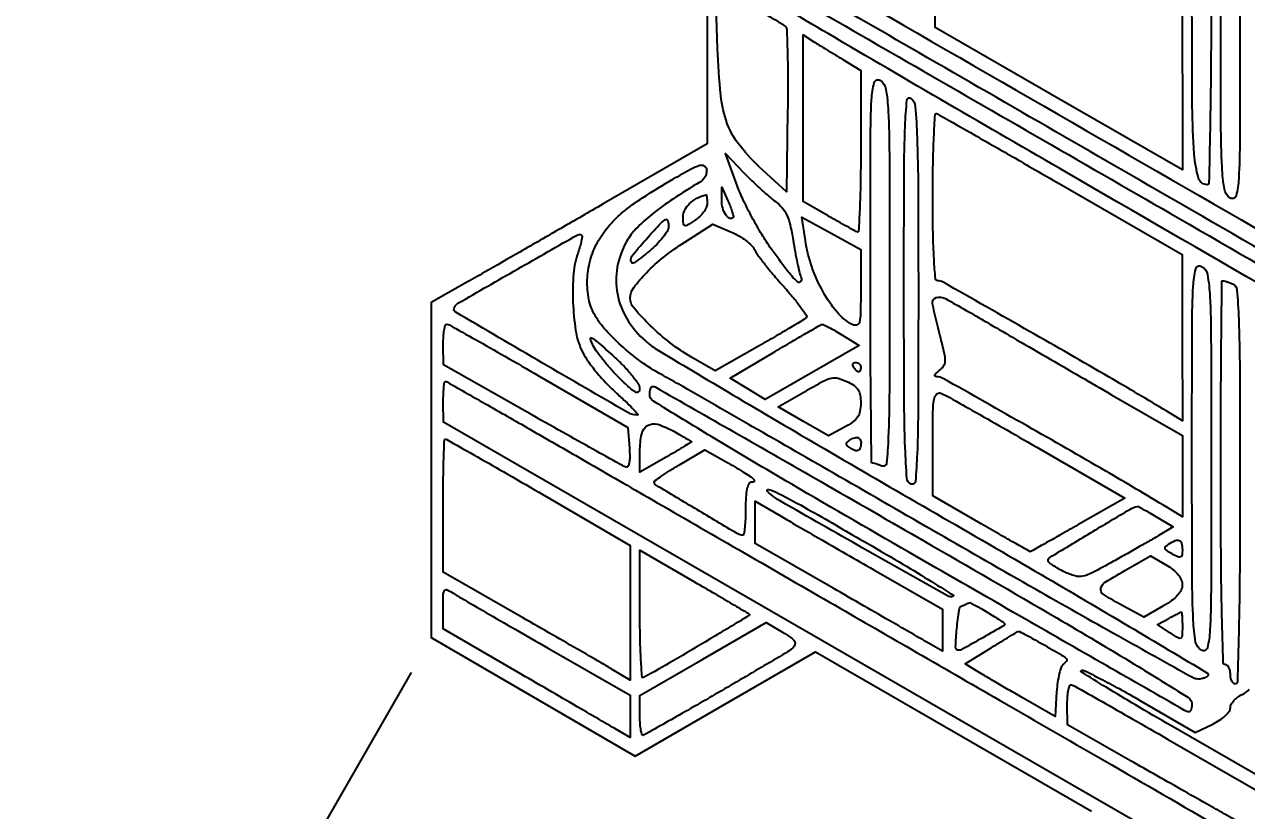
# Model space of a CAD drawing. Header units: millimetres. Extents: x -300689 to 10556, y -104928 to 107291.
# Drawn here: x -20706.71 to -20676.22, y 28027.07 to 28046.68 of the extents above; entities that cross this region are included whole.
import ezdxf

# ---------------------------------------------------------------- set-up
doc = ezdxf.new("R2010")
doc.units = ezdxf.units.MM
doc.layers.add('линии', color=7, linetype='Continuous')
doc.layers.add('Слой1', color=7, linetype='Continuous')
doc.styles.add('Ариал узк.', font='arial.ttf', dxfattribs={"width": 0.75, "height": 5})
doc.styles.add('стиль2', font='isocpeur.ttf', dxfattribs={"oblique": 15, "height": 2.5})
doc.dimstyles.new('1-1', dxfattribs={"dimscale": 0, "dimtxt": 2.7, "dimasz": 2, "dimexe": 1, "dimexo": 1, "dimgap": 1, "dimtad": 1, "dimdec": 0, "dimzin": 0, "dimdsep": 46, "dimtxsty": 'Ариал узк.', "dimblk1": 'ARCHTICK', "dimblk2": 'ARCHTICK', "dimsah": 1, "dimcen": 3, "dimdle": 0.5, "dimclrd": 256, "dimclre": 256, "dimclrt": 256, "dimadec": 0, "dimazin": 0, "dimtfac": 1, "dimtdec": 0, "dimtofl": 0, "dimtmove": 1, "dimatfit": 3, "dimldrblk": 'DOTSMALL', "dimfxl": 0, "dimtolj": 1, "dimtzin": 0, "dimarcsym": 0})

# ---------------------------------------------------------------- blocks, each defined once
blk = doc.blocks.new('_ARCHTICK')
at = {"color": 0, "linetype": 'ByBlock', "ltscale": 10, "const_width": 0.15}
blk.add_lwpolyline([(-0.5, -0.5), (0.5, 0.5)], dxfattribs=at)
blk = doc.blocks.new('*D107')
at = {"layer": 'Defpoints', "color": 0, "linetype": 'ByBlock', "ltscale": 0.25}
for p in [(-20696.566, 28031.376), (-20644.405, 28001.389), (-20648.602, 27994.088)]:
    blk.add_point(p, dxfattribs=at)
at = {"layer": 'линии', "linetype": 'ByBlock', "lineweight": -2, "ltscale": 0.25}
for p, q in [((-20697.064, 28030.509), (-20701.262, 28023.208)), ((-20701.197, 28024.324), (-20648.169, 27993.839)), ((-20644.903, 28000.522), (-20649.1, 27993.221))]:
    blk.add_line(p, q, dxfattribs=at)
at = {"layer": 'линии', "linetype": 'ByBlock', "lineweight": -2, "ltscale": 0.25, "xscale": 2, "yscale": 2, "zscale": 2}
for p, rotation in [((-20700.763, 28024.075), 150.1055145962632), ((-20648.602, 27994.088), 330.1055145962632)]:
    blk.add_blockref('_ARCHTICK', p, dxfattribs=dict(at, rotation=rotation))
at = {"layer": 'линии', "linetype": 'ByBlock', "ltscale": 0.25, "insert": (-20673.561, 28011.032), "char_height": 2.5, "attachment_point": 5, "rotation": 330.1055, "style": 'стиль2'}
blk.add_mtext('\\A1;1000', dxfattribs=at)
blk = doc.blocks.new('_DotSmall')
at = {"color": 0, "linetype": 'ByBlock', "const_width": 0.5}
blk.add_lwpolyline([(-0.0625, 0, 1), (0.0625, 0, 1)], format="xyb", close=True, dxfattribs=at)

msp = doc.modelspace()

# ---------------------------------------------------------------- linework, layer by layer
for points in [[(-20587.7542, 28175.7718, 0.000003), (-20607.9888, 28187.4736, 0.000096)], [(-20638.4823, 28147.8892, -0.001266), (-20641.5548, 28146.1271, -0.004672), (-20643.5088, 28145.0372, -0.001768), (-20644.9459, 28144.2597, -0.259879), (-20645.129, 28144.2627, 0.000291), (-20645.2752, 28144.3472), (-20650.6471, 28147.4477, 0.000002), (-20656.6119, 28150.8904, 0.000001), (-20663.6617, 28154.9592, -0.000248)], [(-20689.8745, 28164.198, -0.000006), (-20683.9242, 28160.766, -0.000031), (-20677.169, 28156.8691, -0.000019), (-20669.2829, 28152.3188, -0.000392), (-20659.5043, 28146.6657, -0.001527), (-20653.4663, 28143.1442, -0.000198), (-20648.9385, 28140.4824, -0.265741), (-20648.8415, 28140.3128, -0.023898), (-20648.8454, 28140.2323, -0.038107), (-20648.8571, 28140.1645, -0.044584), (-20648.8741, 28140.116, -0.294239), (-20648.8947, 28140.1028, -0.131394), (-20648.9355, 28140.1137, -0.000002), (-20655.0642, 28143.6439, -0.000172), (-20661.8146, 28147.5352, -0.000103), (-20669.8228, 28152.1575, 0.000222)], [(-20613.9332, 28145.0376, 0.000017), (-20587.7607, 28160.1886, 0.057807)], [(-20587.4386, 28159.8724, -0.000019), (-20614.101, 28144.4771, -0.000018), (-20640.7724, 28129.0791, -0.037469)], [(-20650.8381, 28147.1502, -0.000004), (-20645.423, 28144.0159, -0.063314)], [(-20644.2507, 28070.0039, 0.000011), (-20635.0942, 28075.2642, 0.000299)]]:
    msp.add_lwpolyline(points, format="xyb")
at = {"layer": 'Слой1'}
for points in [[(-20582.4325, 28045.5702, -0.000002), (-20613.3603, 28027.7154, -0.000003), (-20644.2434, 28009.8867, -0.131641), (-20644.4652, 28009.8273, -0.131717), (-20644.6926, 28009.8882, -0.000611), (-20646.8335, 28011.1285, -0.000321), (-20649.016, 28012.3983, -0.491909), (-20649.0262, 28012.477, -0.282385), (-20648.9851, 28012.4868, -0.007797), (-20648.8042, 28012.4246, -0.013841), (-20648.5877, 28012.3396, -0.008783), (-20648.3402, 28012.2291, 0.030909), (-20647.5152, 28011.9041, 0.031145), (-20646.6585, 28011.6841, 0.02874), (-20645.7206, 28011.56, 0.019842), (-20644.6499, 28011.5232, 0.01788), (-20643.6036, 28011.5661, 0.031503), (-20642.7471, 28011.6866, 0.033897), (-20641.9568, 28011.9057, 0.025085), (-20641.117, 28012.2494, 0.020593), (-20640.5576, 28012.5405, 0.00005), (-20632.7293, 28017.0336, 0.000326)], [(-20660.8991, 28068.0474, -0.000109), (-20658.978, 28066.9448, -0.000699), (-20656.1867, 28065.3366, -0.00011), (-20650.6978, 28062.1625, 0.005263), (-20648.2959, 28060.8064, 0.035356), (-20647.0536, 28060.2324, 0.05929), (-20646.0248, 28059.9766, 0.031315), (-20644.7098, 28059.8942, 0.019957), (-20643.8098, 28059.9301, 0.031277), (-20643.0434, 28060.04, 0.034024), (-20642.3458, 28060.2353, 0.030712), (-20641.6559, 28060.5288, 0.015184), (-20639.3331, 28061.7801, 0.000062), (-20613.9332, 28076.4784, 0.000017), (-20587.7607, 28091.6294, 0.057807)], [(-20587.4386, 28091.3132, -0.000019), (-20614.101, 28075.9179, -0.000018), (-20640.7724, 28060.5199, -0.037469), (-20641.6393, 28060.1027, -0.055191), (-20643.1481, 28059.6957, -0.041808), (-20644.86, 28059.5763, -0.042203), (-20646.5463, 28059.7426, -0.060637), (-20647.9768, 28060.191, -0.021835), (-20648.4058, 28060.4082, -0.000595), (-20650.2366, 28061.4405, -0.001231), (-20652.3846, 28062.662, -0.000844), (-20654.8169, 28064.0586, -0.001359), (-20657.7382, 28065.7531, -0.004794), (-20659.6019, 28066.8651, -0.001815)], [(-20640.57, 28049.3593, 0.000061), (-20614.4214, 28064.4664, 0.000034), (-20587.9596, 28079.7612, 0.060489)], [(-20688.7136, 28060.6621, -0.00001), (-20682.8287, 28057.2654, -0.000031), (-20676.0263, 28053.3385, -0.00002), (-20668.1828, 28048.8095, 0.000384)], [(-20649.2478, 28009.6272, 0.000006), (-20656.0263, 28013.5394, 0.000013), (-20663.9628, 28018.1196, 0.000009), (-20673.01, 28023.3402), (-20696.2555, 28036.7533), (-20696.261, 28037.2623, -0.01028), (-20696.2591, 28037.4574, -0.017031), (-20696.2485, 28037.6218, -0.011081), (-20696.2327, 28037.7522, -0.372996), (-20696.2107, 28037.7713, -0.129943), (-20696.1686, 28037.7601, -0.000093), (-20695.1587, 28037.1859, -0.001075), (-20694.0334, 28036.5425, -0.000656), (-20692.7077, 28035.7784, 0.000106), (-20691.057, 28034.8245, 0.000048), (-20688.9011, 28033.5797, 0.000048), (-20686.63, 28032.2689, 0.000066), (-20684.5899, 28031.092, -0.000099), (-20682.3871, 28029.8211, -0.000049), (-20679.585, 28028.2034, -0.000048), (-20676.6754, 28026.5228, -0.00007), (-20674.1109, 28025.0407, 0.000045), (-20667.6529, 28021.3081, 0.000039), (-20660.8855, 28017.3982, 0.000041)], [(-20684.4552, 28057.7331, 0.000016), (-20690.5415, 28061.2418, 0.011734)], [(-20669.56, 28037.4067, 0.000048), (-20677.5644, 28042.0311, 0.000077), (-20684.393, 28045.9739, 0.000012), (-20690.4511, 28049.4703, 0.004886)], [(-20644.2507, 28001.4447, 0.000011), (-20635.0942, 28006.705, 0.000299)], [(-20673.2789, 28040.0352, -0.000011), (-20669.5372, 28037.877, -0.000016), (-20665.0766, 28035.3039, -0.000012), (-20660.164, 28032.4696, 0.000767)], [(-20623.6143, 28035.2342, -0.000086), (-20632.3126, 28030.221, -0.000017), (-20639.9855, 28025.8009, -0.004304)], [(-20669.6199, 28049.1698, 0.000084), (-20677.6379, 28053.8002, 0.000137)], [(-20685.8379, 28047.2737, 0.000185), (-20674.5899, 28040.7908, -0.000168)], [(-20689.6797, 28047.7783), (-20689.6798, 28045.7388), (-20689.68, 28043.6994), (-20692.2729, 28042.2024, -0.000209), (-20693.328, 28041.5939, -0.000227), (-20694.3539, 28041.0033, -0.000213), (-20695.2328, 28040.4984, -0.001123), (-20695.7159, 28040.2226), (-20696.5659, 28039.7399), (-20696.5659, 28035.5612), (-20696.5659, 28031.3826), (-20694.0205, 28029.9024), (-20691.4752, 28028.4222), (-20689.2237, 28029.7247), (-20686.9722, 28031.0273), (-20680.0925, 28027.0502)], [(-20675.7756, 28027.8422), (-20678.1085, 28029.184, -0.002818), (-20678.9961, 28029.7012, -0.004885), (-20679.7268, 28030.1422, -0.001256), (-20680.3455, 28030.5261, -0.625869), (-20680.3418, 28030.5618, -0.205276), (-20680.2692, 28030.5576, -0.002868), (-20679.8687, 28030.3548, -0.007466), (-20679.4039, 28030.1073, -0.00478), (-20678.8713, 28029.8066), (-20677.5003, 28029.0154), (-20677.0631, 28029.2239, 0.033814), (-20676.8946, 28029.3187, 0.042263), (-20676.7534, 28029.4294, 0.047803), (-20676.6555, 28029.5396, 0.158971), (-20676.6258, 28029.6305, -0.124575), (-20676.6041, 28029.7164, -0.058639), (-20676.5379, 28029.8105, -0.052827), (-20676.441, 28029.8982, -0.050573), (-20676.3264, 28029.9651, 0.105132), (-20676.1532, 28030.0933, 0.134774)]]:
    msp.add_lwpolyline(points, format="xyb", dxfattribs=at)
for points in [[(-20669.9154, 28048.955, -0.000323), (-20658.9726, 28042.6265, -0.001772), (-20653.0772, 28039.184, -0.000356), (-20648.9598, 28036.7562, -0.265301), (-20648.8415, 28036.549, -0.14931), (-20648.8742, 28036.442, -0.310822), (-20648.9516, 28036.4115, -0.067203), (-20649.118, 28036.4745, -0.0049), (-20649.5477, 28036.7124, -0.001961), (-20650.101, 28037.0288, -0.000009), (-20656.0477, 28040.4602, -0.000042), (-20662.8014, 28044.3582, -0.000026), (-20670.6837, 28048.9089, -0.000396), (-20680.4049, 28054.5324, -0.00151), (-20686.4581, 28058.0648, -0.000191), (-20691.018, 28060.7467, -0.263523), (-20691.1151, 28060.9149, -0.028808), (-20691.1111, 28060.9952, -0.045216), (-20691.0976, 28061.0629, -0.056906), (-20691.0775, 28061.1102, -0.270196), (-20691.0531, 28061.1245, -0.131338), (-20691.0042, 28061.1114, -0.000003), (-20684.8176, 28057.5497, -0.000204), (-20678.0006, 28053.6213, -0.000123)], [(-20680.2437, 28054.0586), (-20677.8317, 28052.6814), (-20677.8276, 28047.8664), (-20677.8234, 28043.0515), (-20680.9073, 28044.829), (-20683.9911, 28046.6065), (-20684.0224, 28051.4181), (-20684.0537, 28056.2297), (-20683.3547, 28055.8328, -0.000391), (-20682.9462, 28055.6004, -0.000063), (-20682.1526, 28055.1479, -0.00007), (-20681.2184, 28054.615, -0.000062)], [(-20677.1049, 28047.4676, -0.001876), (-20677.1118, 28045.6324, -0.003128), (-20677.133, 28044.0874, -0.000394), (-20677.1615, 28042.7198, -0.407904), (-20677.2007, 28042.6814, -0.336668), (-20677.4221, 28042.8496, -0.049085), (-20677.5262, 28043.4428, -0.017454), (-20677.5749, 28044.6377, -0.001453), (-20677.5839, 28047.7395, -0.000638), (-20677.5799, 28050.9003, -0.012249), (-20677.5533, 28051.8835, -0.048236), (-20677.4885, 28052.3181, -0.488571), (-20677.3444, 28052.382, -0.231703), (-20677.1972, 28052.1776, -0.029999), (-20677.1371, 28051.6268, -0.011428), (-20677.1095, 28050.5586, -0.000748)], [(-20676.5758, 28051.95, -0.287428), (-20676.4621, 28051.7988, -0.011576), (-20676.4179, 28051.0833, -0.008674), (-20676.3917, 28049.851, -0.000965), (-20676.3863, 28047.0388, -0.00062), (-20676.3903, 28043.8259, -0.01214), (-20676.4168, 28042.8355, -0.050656), (-20676.4826, 28042.4071, -0.506568), (-20676.6258, 28042.3499, -0.214166), (-20676.7725, 28042.5687, -0.029985), (-20676.833, 28043.1231, -0.011421), (-20676.8607, 28044.1931, -0.000762), (-20676.8654, 28047.2611, -0.000986), (-20676.8618, 28049.087, -0.001644), (-20676.8507, 28050.624, -0.000109), (-20676.8359, 28052.0024, -0.411009), (-20676.8153, 28052.0227, -0.065182), (-20676.7856, 28052.0188, -0.008575), (-20676.7243, 28052.0014, -0.009838), (-20676.652, 28051.9778, -0.008099)], [(-20669.8576, 28037.196, -0.000324), (-20658.9431, 28030.8839, -0.001793), (-20653.0861, 28027.4636, -0.000408), (-20649.0166, 28025.0629, -0.225018), (-20648.8615, 28024.8334, -0.042611), (-20648.8514, 28024.6824, -0.438424), (-20648.8931, 28024.6453, -0.106052), (-20648.9915, 28024.677, -0.003675), (-20649.3405, 28024.8818, 0.003655), (-20649.7551, 28025.1251, 0.000009), (-20655.7657, 28028.5928, 0.000057), (-20662.5404, 28032.5002, 0.000036), (-20670.4847, 28037.0801, -0.000364), (-20680.6976, 28042.9769, -0.001632), (-20686.6638, 28046.4535, -0.000257), (-20691.0052, 28049.0053, -0.261628), (-20691.1134, 28049.1912, -0.061065), (-20691.1043, 28049.2764, -0.126888), (-20691.0736, 28049.3353, -0.170476), (-20691.0253, 28049.3616, -0.132848), (-20690.9653, 28049.3555, -0.03907), (-20690.846, 28049.2987, -0.000007), (-20684.7025, 28045.7597, -0.000162), (-20677.9037, 28041.8402, -0.000098)], [(-20687.7306, 28046.6385, -0.203856), (-20687.6939, 28046.5605, -0.002423), (-20687.6747, 28045.9846, -0.006813), (-20687.6648, 28045.3116, -0.004342), (-20687.6707, 28044.5287), (-20687.7036, 28042.5018), (-20688.2826, 28043.0353, -0.036342), (-20688.8593, 28043.65, -0.081281), (-20689.1759, 28044.2046, -0.064379), (-20689.3395, 28044.91, -0.016419), (-20689.4176, 28046.0832), (-20689.4696, 28047.6287), (-20688.6465, 28047.175, -0.002732), (-20688.3245, 28046.9951, -0.00379), (-20688.0379, 28046.8302, -0.002369), (-20687.7989, 28046.6887, -0.047279)], [(-20686.2965, 28045.8081), (-20685.8474, 28045.5361), (-20685.8474, 28043.5, -0.004185), (-20685.8539, 28042.722, -0.007183), (-20685.874, 28042.0737, -0.002257), (-20685.9014, 28041.5264, -0.523909), (-20685.9382, 28041.5038, -0.022101), (-20685.9987, 28041.5336, -0.001177), (-20686.1867, 28041.6375, -0.001846), (-20686.4096, 28041.7625, -0.001343), (-20686.6566, 28041.903), (-20687.2842, 28042.2623), (-20687.2844, 28044.3419), (-20687.2845, 28046.4215), (-20687.015, 28046.2508, 0.002291), (-20686.8807, 28046.1665, 0.000872), (-20686.6928, 28046.0503, 0.000864), (-20686.4882, 28045.9247, 0.001058)], [(-20685.1288, 28040.3644, -0.000896), (-20685.1339, 28037.5428, -0.009171), (-20685.1595, 28036.3748, -0.014862), (-20685.2045, 28035.7328, -0.494668), (-20685.3182, 28035.6627, 0.008099), (-20685.3944, 28035.6905, 0.009838), (-20685.4667, 28035.714, 0.008575), (-20685.528, 28035.7315, 0.065182), (-20685.5578, 28035.7353, -0.41107), (-20685.5783, 28035.7557, -0.000105), (-20685.5931, 28037.1604, -0.001614), (-20685.6042, 28038.7264, -0.000967), (-20685.6078, 28040.5866, -0.000619), (-20685.6039, 28043.8082, -0.012107), (-20685.5773, 28044.8012, -0.050404), (-20685.5117, 28045.2311, -0.506928), (-20685.3683, 28045.2884, -0.214309), (-20685.2216, 28045.0694, -0.029879), (-20685.1612, 28044.5136, -0.011392), (-20685.1335, 28043.4409, -0.00076)], [(-20684.4102, 28039.916, -0.000964), (-20684.4155, 28037.1756, -0.008581), (-20684.4409, 28035.9696, -0.011516), (-20684.4831, 28035.2799, -0.499492), (-20684.5899, 28035.213, -0.290707), (-20684.6963, 28035.3564, -0.009066), (-20684.738, 28036.12, -0.008094), (-20684.7639, 28037.3924, -0.001028), (-20684.7695, 28040.1341, -0.000902), (-20684.7644, 28042.9484, -0.008643), (-20684.7394, 28044.1474, -0.015213), (-20684.695, 28044.794, -0.600958), (-20684.5899, 28044.8371, -0.203288), (-20684.4856, 28044.6353, -0.009841), (-20684.4422, 28043.8645, -0.008024), (-20684.4161, 28042.5857, -0.001098)], [(-20680.8426, 28042.6814), (-20677.8269, 28040.9449), (-20677.8252, 28038.8693), (-20677.8234, 28036.7937), (-20678.2127, 28037.0293, 0.004706), (-20679.6525, 28037.8826, 0.001897), (-20681.6337, 28039.0218, 0.000213), (-20683.7913, 28040.2503, 0.130017), (-20683.9273, 28040.2862, -0.390139), (-20683.9848, 28040.3392, -0.006052), (-20684.0193, 28040.8258, -0.010663), (-20684.0436, 28041.478, -0.004008), (-20684.051, 28042.392, -0.004293), (-20684.0441, 28043.1967, -0.007362), (-20684.0227, 28043.8675, -0.002349), (-20683.9936, 28044.4334, -0.516631), (-20683.9546, 28044.4579, -0.031412), (-20683.8807, 28044.4217, -0.000104), (-20683.0007, 28043.9196, -0.000579), (-20682.0055, 28043.35, -0.000363)], [(-20687.9752, 28042.2623, -0.057085), (-20687.8066, 28042.1065, -0.070351), (-20687.6911, 28041.9265, -0.05178), (-20687.6076, 28041.6802, -0.017078), (-20687.5358, 28041.3042, 0.006637), (-20687.4862, 28041.0123, 0.00718), (-20687.4302, 28040.7294, 0.006816), (-20687.3753, 28040.4883, 0.034167), (-20687.3337, 28040.3564, -0.278125), (-20687.35, 28040.2606, -0.432064), (-20687.4263, 28040.2573, -0.036413), (-20687.6871, 28040.551, -0.008424), (-20688.0805, 28041.083, -0.019173), (-20688.316, 28041.4414, -0.012551), (-20688.5609, 28041.871, -0.012631), (-20688.7786, 28042.3022, -0.023553), (-20688.9293, 28042.6633), (-20689.218, 28043.4586), (-20688.7602, 28042.9802, 0.009175), (-20688.561, 28042.7795, 0.007496), (-20688.3408, 28042.572, 0.007585), (-20688.1324, 28042.3871, 0.019668)], [(-20689.862, 28042.7443, 0.013619), (-20690.5356, 28042.3262, 0.024397), (-20691.061, 28041.9418, 0.029868), (-20691.4485, 28041.588, 0.064834), (-20691.6892, 28041.2657, 0.083631), (-20691.9207, 28040.6218, 0.091493), (-20691.9179, 28039.9584, 0.089646), (-20691.677, 28039.3289, 0.076641), (-20691.2205, 28038.7839, 0.045437), (-20690.892, 28038.5445, 0.000731), (-20688.9204, 28037.3695, 0.001911), (-20686.6194, 28036.0146, 0.001266), (-20683.9677, 28034.4758, -0.001272), (-20681.3483, 28032.9557, -0.002124), (-20679.1523, 28031.6614, -0.000182), (-20677.1968, 28030.4966, -0.418904), (-20677.1824, 28030.4374, -0.117211), (-20677.2175, 28030.4024, -0.048992), (-20677.278, 28030.373, -0.04488), (-20677.3519, 28030.3529, -0.043853), (-20677.4288, 28030.3461, -0.128), (-20677.5702, 28030.383, -0.000313), (-20679.4136, 28031.4137, -0.00197), (-20681.4899, 28032.5872, -0.001222), (-20683.9187, 28033.9804, 0.000189), (-20686.376, 28035.3968, 0.000276), (-20688.5439, 28036.6436, 0.000134), (-20690.3881, 28037.7022, 0.004817), (-20690.8174, 28037.9431, -0.032057), (-20691.3276, 28038.267, -0.026664), (-20691.8261, 28038.6727, -0.027523), (-20692.2451, 28039.0968, -0.060302), (-20692.5039, 28039.4719, -0.079178), (-20692.6418, 28039.8805, -0.058067), (-20692.6664, 28040.359, -0.055948), (-20692.5789, 28040.8495, -0.060849), (-20692.386, 28041.2937, -0.044995), (-20692.1147, 28041.6727, -0.04293), (-20691.776, 28042.0037, -0.030083), (-20691.2887, 28042.3574, -0.009501), (-20690.521, 28042.8267, -0.006037), (-20690.0769, 28043.0796, -0.053212), (-20689.8691, 28043.1673, -0.192104), (-20689.7588, 28043.1577, -0.228118), (-20689.6957, 28043.0757, -0.098198), (-20689.6946, 28042.9867, -0.070424), (-20689.7264, 28042.8923, -0.067773), (-20689.7849, 28042.8068, -0.076772)], [(-20689.03, 28041.8611, -0.346391), (-20689.1161, 28041.8428, -0.134991), (-20689.2133, 28041.929, -0.078761), (-20689.2908, 28042.1027, -0.069852), (-20689.315, 28042.2993), (-20689.3096, 28042.6215), (-20689.1524, 28042.2623, -0.011631), (-20689.0946, 28042.1216, -0.017527), (-20689.0516, 28041.9962, -0.012509), (-20689.0228, 28041.8927, -0.239519)], [(-20689.6797, 28042.2162, -0.105511), (-20689.7012, 28042.1155, -0.049205), (-20689.7676, 28041.9991, -0.045714), (-20689.8645, 28041.886, -0.047756), (-20689.9791, 28041.7942, -0.009232), (-20690.1736, 28041.6718, -0.210012), (-20690.2377, 28041.6635, -0.312844), (-20690.2721, 28041.7061, -0.018277), (-20690.2785, 28041.8819, -0.119268), (-20690.2374, 28042.0515, -0.081611), (-20690.119, 28042.2114, -0.070669), (-20689.9366, 28042.3441, -0.055972), (-20689.7096, 28042.4338, -0.430199), (-20689.6978, 28042.4266, -0.018354), (-20689.6885, 28042.3732, -0.021706), (-20689.6818, 28042.3022, -0.012475)], [(-20688.5001, 28041.0647, 0.048623), (-20688.4204, 28040.9322, 0.007739), (-20688.2359, 28040.6916, 0.008511), (-20688.0086, 28040.4143, 0.007361), (-20687.7609, 28040.131, -0.010282), (-20687.5265, 28039.8597, -0.016858), (-20687.3407, 28039.6195, -0.010845), (-20687.2027, 28039.419, -0.355601), (-20687.2083, 28039.3644, -0.060691), (-20687.2671, 28039.3184, -0.001296), (-20687.5823, 28039.1293, -0.002971), (-20687.9533, 28038.911, -0.001997), (-20688.3797, 28038.6658), (-20689.4787, 28038.0397), (-20690.0882, 28038.3907, -0.034792), (-20690.5957, 28038.7321, -0.027135), (-20691.0972, 28039.1684, -0.02308), (-20691.5018, 28039.5988, -0.178952), (-20691.5958, 28039.8532, -0.160191), (-20691.5097, 28040.1152, -0.033867), (-20691.1946, 28040.487, -0.032442), (-20690.7548, 28040.8846, -0.026624), (-20690.2382, 28041.2512), (-20689.5358, 28041.6953), (-20689.075, 28041.4997, -0.031413), (-20688.8902, 28041.4072, -0.030241), (-20688.716, 28041.2913, -0.031671), (-20688.5755, 28041.1702, -0.088219)], [(-20690.6399, 28041.6335, -0.136462), (-20690.6706, 28041.5276, -0.029126), (-20690.7815, 28041.3692, -0.02842), (-20690.9362, 28041.1949, -0.023728), (-20691.119, 28041.028, -0.016325), (-20691.4961, 28040.7351, -0.568851), (-20691.5802, 28040.7713, -0.208236), (-20691.5326, 28040.9361, -0.010795), (-20691.1627, 28041.3637, -0.004095), (-20690.8321, 28041.7237, -0.086036), (-20690.7163, 28041.8114, -0.481318), (-20690.6584, 28041.7855, -0.06588)], [(-20685.8474, 28040.0747, -0.00416), (-20685.8524, 28039.4735, -0.054599), (-20685.8803, 28039.2529, -0.268376), (-20685.9478, 28039.1818, -0.197142), (-20686.0583, 28039.1931, -0.096398), (-20686.4346, 28039.4996, -0.046657), (-20686.7875, 28040.0136, -0.043645), (-20687.0684, 28040.6404, -0.046329), (-20687.2293, 28041.294), (-20687.3168, 28041.8771), (-20686.5821, 28041.4732), (-20685.8474, 28041.0693)], [(-20692.8994, 28040.993, 0.063902), (-20693.0113, 28040.462, 0.029289), (-20693.0266, 28039.753, 0.029235), (-20692.9595, 28039.0515, 0.06824), (-20692.8089, 28038.5472, 0.045376), (-20692.6814, 28038.3229, 0.018237), (-20692.4694, 28038.0407, 0.017868), (-20692.2175, 28037.7514, 0.021579), (-20691.9603, 28037.4993, -0.006714), (-20691.725, 28037.2819, -0.012655), (-20691.542, 28037.0993, -0.009582), (-20691.4106, 28036.9559, -0.645735), (-20691.4209, 28036.9329, -0.132107), (-20691.6579, 28036.9967, -0.000675), (-20693.7832, 28038.2326, -0.000355), (-20695.952, 28039.4999, -0.34232), (-20695.992, 28039.5995, -0.194746), (-20695.8951, 28039.7237, -0.000864), (-20694.4119, 28040.5763, -0.000629), (-20692.9089, 28041.4344, -0.337754), (-20692.8106, 28041.4211, -0.236602), (-20692.7989, 28041.3861, -0.01516), (-20692.8182, 28041.2769, -0.019586), (-20692.8514, 28041.1431, -0.013136)], [(-20677.1049, 28035.7269, -0.000636), (-20677.1089, 28032.5529, -0.012197), (-20677.1355, 28031.5656, -0.04787), (-20677.2002, 28031.1288, -0.489091), (-20677.3444, 28031.0647, -0.231751), (-20677.4916, 28031.2692, -0.029963), (-20677.5517, 28031.8204, -0.011418), (-20677.5793, 28032.8895, -0.000747), (-20677.5839, 28035.9833, -0.000636), (-20677.5799, 28039.1573, -0.012197), (-20677.5533, 28040.1446, -0.04787), (-20677.4886, 28040.5814, -0.489091), (-20677.3444, 28040.6455, -0.231751), (-20677.1972, 28040.441, -0.029963), (-20677.1371, 28039.8898, -0.011418), (-20677.1095, 28038.8207, -0.000747)], [(-20676.5758, 28040.2135, -0.28817), (-20676.4618, 28040.0615, -0.011118), (-20676.4178, 28039.328, -0.008472), (-20676.3917, 28038.0668, -0.000939), (-20676.3863, 28035.1836, -0.001644), (-20676.3934, 28033.0303, -0.004394), (-20676.417, 28031.4956, -0.001054), (-20676.4489, 28030.282, -0.405928), (-20676.5061, 28030.2264, -0.191087), (-20676.5518, 28030.2445, -0.088204), (-20676.5907, 28030.2967, -0.068025), (-20676.617, 28030.3742, -0.048028), (-20676.6258, 28030.4659, 0.048028), (-20676.6347, 28030.5576, 0.068025), (-20676.661, 28030.6351, 0.088204), (-20676.6999, 28030.6873, 0.191087), (-20676.7456, 28030.7054, -0.405601), (-20676.8027, 28030.7609, -0.001125), (-20676.8347, 28031.933, -0.004544), (-20676.8583, 28033.4164, -0.001705), (-20676.8654, 28035.4958, -0.00098), (-20676.8618, 28037.3327, -0.001634), (-20676.8507, 28038.879, -0.000108), (-20676.8359, 28040.2659, -0.411029), (-20676.8153, 28040.2862, -0.065182), (-20676.7856, 28040.2823, -0.008575), (-20676.7243, 28040.2649, -0.009838), (-20676.652, 28040.2414, -0.008099)], [(-20679.5899, 28037.4431), (-20677.8234, 28036.424), (-20677.8234, 28035.4112), (-20677.8234, 28034.3985), (-20678.2127, 28034.6341, 0.004732), (-20679.7362, 28035.537, 0.002301), (-20681.6983, 28036.6628, 0.000307), (-20683.7915, 28037.8492, 0.129484), (-20683.9501, 28037.891, -0.176922), (-20683.9876, 28037.9047, -0.324375), (-20683.995, 28037.9347, -0.110254), (-20683.9616, 28037.983, -0.028976), (-20683.8886, 28038.0432, 0.085362), (-20683.7797, 28038.1557, 0.144059), (-20683.7397, 28038.2796, 0.063458), (-20683.7591, 28038.4728, 0.006954), (-20683.8657, 28038.9067, -0.011173), (-20684.0566, 28039.713, -0.3917), (-20683.9656, 28039.866, -0.202605), (-20683.731, 28039.8396, -0.004331), (-20682.7037, 28039.2504, 0.000583), (-20682.0623, 28038.8762, 0.000275), (-20681.2332, 28038.3944, 0.000272), (-20680.3646, 28037.8909, 0.000384)], [(-20693.8713, 28037.9089), (-20691.6557, 28036.6206), (-20691.6183, 28036.1056, -0.018262), (-20691.6108, 28035.8975, -0.043583), (-20691.6243, 28035.7436, -0.074779), (-20691.6552, 28035.6516, -0.375017), (-20691.7017, 28035.6331, -0.042114), (-20691.791, 28035.6731, -0.000374), (-20692.4383, 28036.0324, -0.001291), (-20693.1811, 28036.4479, -0.000833), (-20694.0396, 28036.9329), (-20696.2566, 28038.1904), (-20696.2615, 28038.6994, -0.016599), (-20696.257, 28038.8941, -0.027597), (-20696.2386, 28039.0572, -0.026864), (-20696.2115, 28039.1781, -0.353294), (-20696.1767, 28039.2028, -0.112317), (-20696.1106, 28039.1834, -0.000491), (-20695.4624, 28038.8204, -0.002342), (-20694.7271, 28038.4032, -0.001472)], [(-20686.3152, 28038.9352), (-20685.8848, 28038.6695), (-20687.0568, 28037.9962), (-20688.2289, 28037.323), (-20688.6682, 28037.5881), (-20689.1075, 28037.8533), (-20687.9864, 28038.5214, -0.001847), (-20687.5524, 28038.778, -0.002896), (-20687.1771, 28038.995, -0.00078), (-20686.8487, 28039.1816, -0.105668), (-20686.8054, 28039.1953, -0.140621), (-20686.766, 28039.1879, -0.005788), (-20686.6367, 28039.1212, -0.009677), (-20686.4844, 28039.0366, -0.006676)], [(-20691.3629, 28037.5973, -0.175489), (-20691.3902, 28037.5149, -0.35519), (-20691.4526, 28037.5008, -0.069669), (-20691.5815, 28037.589, -0.007528), (-20691.8452, 28037.8368, -0.015983), (-20692.0461, 28038.0441, -0.0135), (-20692.2453, 28038.2756, -0.013713), (-20692.4155, 28038.4967, -0.036485), (-20692.5206, 28038.6659, -0.03693), (-20692.5926, 28038.832, -0.672076), (-20692.5614, 28038.8596, -0.063809), (-20692.4344, 28038.7749, -0.002856), (-20692.0383, 28038.4263, -0.017574), (-20691.7818, 28038.1813, -0.022418), (-20691.5641, 28037.9373, -0.021152), (-20691.4034, 28037.7221, -0.143648)], [(-20685.8474, 28038.1305, -0.042167), (-20685.8512, 28038.0847, -0.061769), (-20685.8629, 28038.046, -0.081139), (-20685.88, 28038.0197, -0.210953), (-20685.9002, 28038.0108, -0.151918), (-20685.9254, 28038.0186, -0.038439), (-20685.9592, 28038.046, -0.035638), (-20685.9948, 28038.0847, -0.029505), (-20686.027, 28038.1305, -0.082592), (-20686.0457, 28038.1763, -0.161196), (-20686.042, 28038.2151, -0.182303), (-20686.0167, 28038.2409, -0.108972), (-20685.9742, 28038.2503, -0.093332), (-20685.9258, 28038.2412, -0.09642), (-20685.8846, 28038.2151, -0.099167), (-20685.8571, 28038.1762, -0.105053)], [(-20686.1524, 28037.752, -0.053241), (-20686.0044, 28037.6646, -0.100346), (-20685.9122, 28037.5616, -0.092572), (-20685.863, 28037.425, -0.040328), (-20685.8474, 28037.232, -0.046773), (-20685.8665, 28037.0277, -0.101954), (-20685.9261, 28036.8828, -0.090086), (-20686.0435, 28036.7624, -0.031024), (-20686.251, 28036.6335), (-20686.6546, 28036.4162), (-20687.2793, 28036.7769), (-20687.9041, 28037.1376), (-20687.265, 28037.5076, -0.005349), (-20686.7718, 28037.786, -0.071883), (-20686.578, 28037.8589, -0.13078), (-20686.4126, 28037.8517, -0.030926)], [(-20684.2706, 28033.7938, -0.001139), (-20680.9563, 28031.8717, -0.005057), (-20679.0224, 28030.7178, -0.002402), (-20677.6836, 28029.8917, -0.25884), (-20677.5839, 28029.712, -0.045433), (-20677.5915, 28029.629, -0.083643), (-20677.6146, 28029.5654, -0.133163), (-20677.6487, 28029.531, -0.226567), (-20677.6883, 28029.5278, -0.038663), (-20677.7696, 28029.5663, -0.000031), (-20679.7177, 28030.6817, -0.000347), (-20681.8902, 28031.9278, -0.000213), (-20684.4502, 28033.4, -0.001271), (-20687.5696, 28035.2062, -0.004485), (-20689.5607, 28036.3899, -0.001594), (-20691.0208, 28037.2821, -0.254744), (-20691.1123, 28037.4419, -0.03626), (-20691.1082, 28037.5222, -0.055405), (-20691.092, 28037.5899, -0.073314), (-20691.0673, 28037.6363, -0.237582), (-20691.037, 28037.6515, -0.130217), (-20690.9764, 28037.6354, -0.000051), (-20689.0164, 28036.5183, -0.000796), (-20686.8401, 28035.2729, -0.000484)], [(-20681.455, 28036.131), (-20679.2594, 28034.8584), (-20680.4277, 28034.1944, -0.000292), (-20680.8768, 28033.9394, -0.000478), (-20681.258, 28033.7239, -0.000041), (-20681.6, 28033.531, -0.056071), (-20681.6137, 28033.5251, -0.203717), (-20681.6275, 28033.5267, -0.000124), (-20681.9817, 28033.7269, -0.001492), (-20682.3762, 28033.9516, -0.000907), (-20682.8413, 28034.2195), (-20684.051, 28034.9193), (-20684.051, 28036.2383, -0.003444), (-20684.0456, 28037.0143, -0.036526), (-20684.0182, 28037.3291, -0.150364), (-20683.9553, 28037.4567, -0.303978), (-20683.8507, 28037.4805, -0.035833), (-20683.7093, 28037.4143, -0.000828), (-20683.0644, 28037.0524, -0.00184), (-20682.3108, 28036.6243, -0.001246)], [(-20690.0723, 28036.2759, -0.568357), (-20690.0719, 28036.2639, -0.001463), (-20690.246, 28036.1548, -0.005593), (-20690.4516, 28036.03, -0.003251), (-20690.701, 28035.8846), (-20691.3563, 28035.5082), (-20691.3563, 28036.035, -0.051475), (-20691.3121, 28036.4632, -0.207727), (-20691.1639, 28036.6729, -0.214666), (-20690.9134, 28036.7038, -0.054905), (-20690.5296, 28036.5371, 0.000044), (-20690.3626, 28036.4417, 0.000067), (-20690.2176, 28036.3588, 0.000023), (-20690.0923, 28036.2873, 0.001792)], [(-20693.8768, 28035.0076), (-20691.5958, 28033.681), (-20691.5958, 28032.0018), (-20691.5958, 28030.3225), (-20692.0449, 28030.5891, 0.002979), (-20692.3196, 28030.7499, 0.000375), (-20692.9162, 28031.0939, 0.000441), (-20693.6251, 28031.5011, 0.000366), (-20694.3803, 28031.9333), (-20696.2665, 28033.0109), (-20696.2665, 28034.6725, -0.003064), (-20696.2626, 28035.3097, -0.005108), (-20696.2505, 28035.846, -0.001048), (-20696.2343, 28036.3128, -0.403453), (-20696.2121, 28036.3341, -0.129668), (-20696.1715, 28036.3234, -0.000199), (-20695.5037, 28035.9445, -0.001574), (-20694.7552, 28035.5162, -0.000969)], [(-20685.8673, 28036.0985, -0.150298), (-20685.8969, 28036.0579, -0.162001), (-20685.9433, 28036.0424, -0.103169), (-20686.0072, 28036.0557, -0.040483), (-20686.0869, 28036.0985, -0.024868), (-20686.1846, 28036.1686, -0.228422), (-20686.2066, 28036.2144, -0.228422), (-20686.1846, 28036.2601, -0.024868), (-20686.0869, 28036.3303, -0.106341), (-20685.9669, 28036.3756, -0.24522), (-20685.8784, 28036.3451, -0.198953), (-20685.8405, 28036.2462, -0.076219)], [(-20688.548, 28035.3601, -0.050513), (-20688.509, 28035.3166, -0.231469), (-20688.5033, 28035.2842, -0.2661), (-20688.5252, 28035.2629, -0.062528), (-20688.5779, 28035.2563, 0.286556), (-20688.6406, 28035.2171, 0.059989), (-20688.6851, 28035.0891, 0.039047), (-20688.7131, 28034.8855, 0.014677), (-20688.7216, 28034.5976, -0.009141), (-20688.7262, 28034.3451, -0.015144), (-20688.7405, 28034.1324, -0.00886), (-20688.7602, 28033.9614, -0.375895), (-20688.7858, 28033.9389, -0.13426), (-20688.9344, 28033.9796, -0.001215), (-20689.9345, 28034.574, -0.000737), (-20690.9548, 28035.1859, -0.263117), (-20690.997, 28035.2606, -0.240063), (-20690.9777, 28035.2985, -0.005845), (-20690.8124, 28035.4158, -0.011445), (-20690.6093, 28035.5494, -0.007378), (-20690.3683, 28035.6953), (-20689.7396, 28036.0635), (-20689.2006, 28035.7637, -0.005253), (-20688.986, 28035.6414, -0.006298), (-20688.7866, 28035.5215, -0.005467), (-20688.6213, 28035.4168, -0.041053)], [(-20685.7793, 28033.7901, -0.002773), (-20684.892, 28033.2713, -0.004813), (-20684.1618, 28032.8293, -0.001245), (-20683.5439, 28032.4449, -0.634265), (-20683.548, 28032.41, -0.211943), (-20683.6831, 28032.423, -0.000343), (-20685.811, 28033.6255, -0.001034), (-20687.8311, 28034.7743, -0.058734), (-20688.1767, 28035.0297, -0.778567), (-20688.1495, 28035.0789, -0.054765), (-20687.8951, 28034.9808, -0.010011), (-20687.1755, 28034.5903, -0.001581)], [(-20685.518, 28033.0728), (-20683.8114, 28032.0931), (-20683.8114, 28031.5671), (-20683.8114, 28031.041), (-20684.2007, 28031.2683, 0.001265), (-20684.4476, 28031.4116, 0.000123), (-20685.0472, 28031.7573, 0.000156), (-20685.7623, 28032.1691, 0.000123), (-20686.536, 28032.6142), (-20688.4821, 28033.7329), (-20688.4821, 28034.2575), (-20688.4821, 28034.7821), (-20687.8533, 28034.4174, 0.000675), (-20687.5052, 28034.216, 0.000149), (-20686.908, 28033.872, 0.000155), (-20686.2175, 28033.4747, 0.000149)], [(-20678.4828, 28034.4025), (-20678.0505, 28034.1475), (-20678.3861, 28033.9448, -0.00488), (-20678.5677, 28033.8375, -0.001247), (-20678.8639, 28033.6673, -0.00127), (-20679.203, 28033.4748, -0.001288), (-20679.5415, 28033.2849, -0.006408), (-20680.076, 28032.9957, -0.068153), (-20680.3081, 28032.9118, -0.124982), (-20680.4998, 28032.919, -0.039646), (-20680.769, 28033.0221, -0.017382), (-20680.925, 28033.1033, -0.025192), (-20681.0561, 28033.1864, -0.022995), (-20681.1535, 28033.2621, -0.227263), (-20681.1739, 28033.3083, -0.25432), (-20681.1312, 28033.3816, -0.000697), (-20680.1141, 28033.9953, -0.001594), (-20679.1364, 28034.5792, -0.089129), (-20678.9381, 28034.6533, -0.171181), (-20678.9212, 28034.6506, -0.001247), (-20678.7948, 28034.5814, -0.004522), (-20678.6501, 28034.4999, -0.00286)], [(-20677.8234, 28033.5755, -0.033746), (-20677.8323, 28033.4445, -0.266), (-20677.868, 28033.398, -0.204052), (-20677.9341, 28033.3985, -0.020549), (-20678.0791, 28033.4686, -0.022033), (-20678.2066, 28033.5442, -0.160289), (-20678.2504, 28033.599, -0.281884), (-20678.2402, 28033.651, -0.065783), (-20678.169, 28033.7105, -0.0362), (-20678.0002, 28033.801, -0.200713), (-20677.8994, 28033.8034, -0.250143), (-20677.8409, 28033.735, -0.054513)], [(-20688.6261, 28031.965, -0.497559), (-20688.6296, 28031.933, -0.000265), (-20689.6063, 28031.3465, -0.00298), (-20690.5244, 28030.8034, -0.005758), (-20691.2665, 28030.3817, -0.547455), (-20691.3027, 28030.4013, -0.003787), (-20691.3299, 28030.821, -0.009111), (-20691.3499, 28031.331, -0.00522), (-20691.3563, 28031.9468), (-20691.3563, 28033.5616), (-20690.009, 28032.78, -0.000662), (-20689.49, 28032.478, -0.001055), (-20689.047, 28032.2182, -0.000198), (-20688.6567, 28031.988, -0.055117)], [(-20677.8244, 28032.6996, -0.11282), (-20677.8548, 28032.5685, -0.070888), (-20677.9433, 28032.4377, -0.053093), (-20678.0923, 28032.3047, -0.025928), (-20678.3069, 28032.1669), (-20678.7885, 28031.8919), (-20679.387, 28032.2176, -0.020077), (-20679.7992, 28032.4639, -0.313419), (-20679.8577, 28032.6083, -0.200421), (-20679.749, 28032.761, -0.009161), (-20679.1879, 28033.0962), (-20678.6151, 28033.4243), (-20678.2192, 28033.1907, -0.034983), (-20678.0507, 28033.0747, -0.055235), (-20677.9264, 28032.951, -0.067122), (-20677.85, 28032.8244, -0.103532)], [(-20693.6617, 28031.1261), (-20691.5958, 28029.9451), (-20691.5958, 28029.4152), (-20691.5958, 28028.8854), (-20691.9851, 28029.1123, 0.000272), (-20692.2319, 28029.2559, 0.000026), (-20692.8316, 28029.6046, 0.000033), (-20693.5467, 28030.0202, 0.000026), (-20694.3204, 28030.4698), (-20696.2665, 28031.6005), (-20696.2665, 28032.1248, -0.006383), (-20696.2621, 28032.4688, -0.157782), (-20696.2309, 28032.5574, -0.358001), (-20696.1658, 28032.5727, -0.027401), (-20695.997, 28032.4782, 0.00966), (-20695.8106, 28032.3649, 0.000495), (-20695.1999, 28032.0105, 0.000789), (-20694.4727, 28031.591, 0.000572)], [(-20682.6806, 28032.011, -0.006158), (-20682.5173, 28031.9119, -0.009666), (-20682.3797, 28031.8223, -0.004237), (-20682.2659, 28031.7437, -0.244058), (-20682.2546, 28031.7218, -0.26832), (-20682.2801, 28031.6777, -0.001038), (-20682.8037, 28031.3777, -0.001777), (-20683.3147, 28031.0889, -0.128438), (-20683.4074, 28031.0647, -0.424837), (-20683.4811, 28031.1412, -0.014351), (-20683.4511, 28031.6041, -0.015069), (-20683.3934, 28032.0684, -0.264273), (-20683.3025, 28032.183, 0.000072), (-20683.2434, 28032.2068, 0.000097), (-20683.19, 28032.2284, 0.000066), (-20683.1451, 28032.2466, 0.001027), (-20683.1297, 28032.2529, -0.222434), (-20683.1124, 28032.252, -0.00179), (-20682.9882, 28032.1857, -0.005985), (-20682.8455, 28032.1066, -0.00376)], [(-20677.8234, 28031.6607, -0.010589), (-20677.8285, 28031.4222, -0.26952), (-20677.8622, 28031.3695, -0.259525), (-20677.9257, 28031.3715, -0.009933), (-20678.1329, 28031.5015), (-20678.4423, 28031.7042), (-20678.1628, 28031.8593, -0.00315), (-20678.0536, 28031.919, -0.004618), (-20677.9566, 28031.97, -0.002285), (-20677.8739, 28032.0121, -0.08154), (-20677.8534, 28032.0185, -0.423052), (-20677.8414, 28032.0093, -0.00681), (-20677.8322, 28031.9152, -0.013112), (-20677.8256, 28031.7993, -0.00776)], [(-20687.5452, 28031.1251, -0.052353), (-20687.7219, 28030.9944, -0.000651), (-20688.9361, 28030.2809, -0.002195), (-20690.1705, 28029.565, -0.003189), (-20691.2665, 28028.945, -0.462112), (-20691.3013, 28028.9579, -0.039645), (-20691.3299, 28029.0621, -0.030986), (-20691.3499, 28029.2183, -0.016328), (-20691.3563, 28029.414), (-20691.3563, 28029.9331), (-20689.7835, 28030.8447), (-20688.2107, 28031.7564), (-20687.7988, 28031.5134, -0.015419), (-20687.5867, 28031.3792, -0.099706), (-20687.4983, 28031.2894, -0.234298), (-20687.4889, 28031.2101, -0.122351)], [(-20681.3178, 28031.223, -0.001962), (-20680.8375, 28030.9456, -0.055435), (-20680.7221, 28030.8599, -0.355886), (-20680.7134, 28030.7971, -0.118324), (-20680.7838, 28030.7262, 0.168651), (-20680.84, 28030.6571, 0.025727), (-20680.8929, 28030.4847, 0.026354), (-20680.9355, 28030.2667, 0.020094), (-20680.9599, 28030.0247), (-20680.9971, 28029.409), (-20681.8354, 28029.8924, -0.001062), (-20682.1771, 28030.0904, -0.001135), (-20682.5105, 28030.2856, -0.001076), (-20682.7964, 28030.4546, -0.005311), (-20682.9562, 28030.552), (-20683.2387, 28030.7281), (-20682.597, 28031.1264, -0.001514), (-20682.3482, 28031.2797, -0.002345), (-20682.1324, 28031.4105, -0.000709), (-20681.9444, 28031.5228, -0.07393), (-20681.9166, 28031.5342, -0.180041), (-20681.8888, 28031.531, -0.002192), (-20681.7248, 28031.4467, -0.00619), (-20681.5353, 28031.3453, -0.003969)], [(-20678.1928, 28028.8491), (-20675.9086, 28027.5318), (-20675.9079, 28027.0137), (-20675.9073, 28026.4955), (-20676.7242, 28026.9538, -0.000885), (-20677.1434, 28027.19, -0.000286), (-20677.7637, 28027.5413, -0.000285), (-20678.453, 28027.9327, -0.00032), (-20679.1158, 28028.3102), (-20680.6906, 28029.2084), (-20680.6942, 28029.7274, -0.020063), (-20680.6876, 28029.9236, -0.036519), (-20680.6642, 28030.0822, -0.047714), (-20680.6297, 28030.1882, -0.395839), (-20680.5873, 28030.2064, -0.041885), (-20680.5051, 28030.1686, -0.000296), (-20679.8384, 28029.7913, -0.001139), (-20679.0763, 28029.357, -0.000729)]]:
    msp.add_lwpolyline(points, format="xyb", close=True, dxfattribs=at)

# ---------------------------------------------------------------- dimensions: what is measured, and where the dimension line sits
at = {"layer": 'линии', "linetype": 'ByBlock', "ltscale": 0.25}
dim = msp.add_aligned_dim(p1=(-20696.5659, 28031.3761), p2=(-20644.4047, 28001.3888), distance=-8.4216, text='1000', dimstyle='1-1', override={"dimscale": 1, "dimtxsty": 'стиль2'}, dxfattribs=at)
dim.commit()
dim.dimension.update_dxf_attribs({"geometry": '*D107', "text_midpoint": (-20673.5612, 28011.0321)})

doc.saveas('drawing.dxf')
